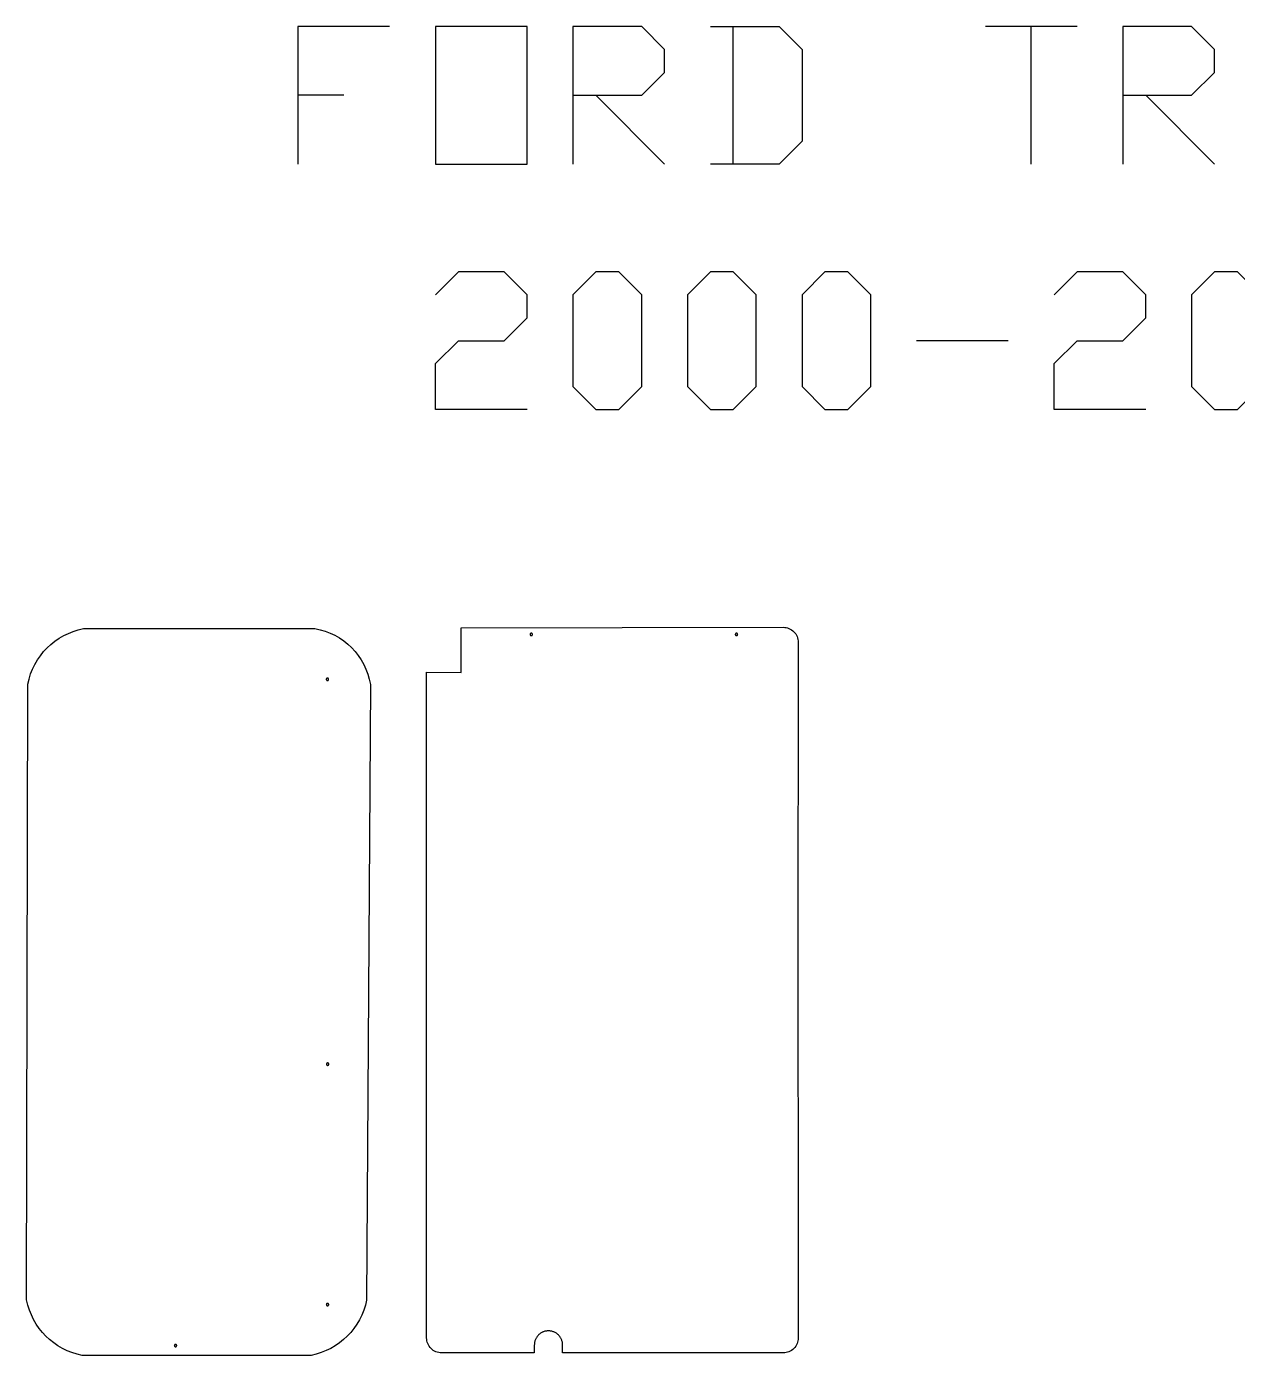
# Model space of a CAD drawing. Extents: x 123 to 7211, y -6292 to -543.
# Drawn here: x 776 to 2789, y -2753 to -543 of the extents above; entities that cross this region are included whole.
import ezdxf

# ---------------------------------------------------------------- set-up
doc = ezdxf.new("R2010")
doc.units = 0
doc.layers.add('Default_Layer', color=1, linetype='CONTINUOUS')

msp = doc.modelspace()

# ---------------------------------------------------------------- linework, layer by layer
at = {"layer": 'Default_Layer'}
for points in [[(1379.2, -542.5), (1226.8, -542.5), (1226.8, -771.1)], [(1684, -656.8), (1798.3, -656.8), (1836.4, -618.7), (1836.4, -580.6), (1798.3, -542.5), (1684, -542.5), (1684, -771.1)], [(1912.6, -542.5), (2026.9, -542.5), (2065, -580.6), (2065, -733), (2026.9, -771.1), (1912.6, -771.1)], [(1950.7, -771.1), (1950.7, -542.5)], [(2522.2, -542.5), (2369.8, -542.5)], [(2446, -771.1), (2446, -542.5)], [(2598.4, -656.8), (2712.7, -656.8), (2750.8, -618.7), (2750.8, -580.6), (2712.7, -542.5), (2598.4, -542.5), (2598.4, -771.1)], [(1303, -656.8), (1226.8, -656.8)], [(1836.4, -771.1), (1722.1, -656.8)], [(2750.8, -771.1), (2636.5, -656.8)], [(1607.8, -1179.3), (1455.4, -1179.3), (1455.4, -1103.1), (1493.5, -1065), (1569.7, -1065), (1607.8, -1026.9), (1607.8, -988.8), (1569.7, -950.7), (1493.5, -950.7), (1455.4, -988.8)], [(2636.5, -1179.3), (2484.1, -1179.3), (2484.1, -1103.1), (2522.2, -1065), (2598.4, -1065), (2636.5, -1026.9), (2636.5, -988.8), (2598.4, -950.7), (2522.2, -950.7), (2484.1, -988.8)], [(2407.9, -1065), (2255.5, -1065)]]:
    msp.add_lwpolyline(points, dxfattribs=at)
for points in [[(1455.4, -771.1), (1607.8, -771.1), (1607.8, -542.5), (1455.4, -542.5), (1455.4, -771.1)], [(1722.1, -1179.3), (1760.2, -1179.3), (1798.3, -1141.2), (1798.3, -988.8), (1760.2, -950.7), (1722.1, -950.7), (1684, -988.8), (1684, -1141.2), (1722.1, -1179.3)], [(1912.6, -1179.3), (1950.7, -1179.3), (1988.8, -1141.2), (1988.8, -988.8), (1950.7, -950.7), (1912.6, -950.7), (1874.5, -988.8), (1874.5, -1141.2), (1912.6, -1179.3)], [(2103.1, -1179.3), (2141.2, -1179.3), (2179.3, -1141.2), (2179.3, -988.8), (2141.2, -950.7), (2103.1, -950.7), (2065, -988.8), (2065, -1141.2), (2103.1, -1179.3)], [(2750.8, -1179.3), (2788.9, -1179.3), (2827, -1141.2), (2827, -988.8), (2788.9, -950.7), (2750.8, -950.7), (2712.7, -988.8), (2712.7, -1141.2), (2750.8, -1179.3)], [(1614.8, -1555.6), (1615, -1555.6), (1615.2, -1555.6), (1615.4, -1555.5), (1615.5, -1555.5), (1615.7, -1555.4), (1615.9, -1555.3), (1616, -1555.2), (1616.2, -1555), (1616.3, -1554.9), (1616.4, -1554.7), (1616.5, -1554.6), (1616.6, -1554.4), (1616.7, -1554.2), (1616.7, -1554), (1616.7, -1553.8), (1616.8, -1553.6), (1616.7, -1553.4), (1616.7, -1553.2), (1616.7, -1553), (1616.6, -1552.8), (1616.5, -1552.7), (1616.4, -1552.5), (1616.3, -1552.3), (1616.2, -1552.2), (1616, -1552.1), (1615.9, -1552), (1615.7, -1551.9), (1615.5, -1551.8), (1615.4, -1551.7), (1615.2, -1551.7), (1615, -1551.6), (1614.8, -1551.6), (1614.6, -1551.6), (1614.4, -1551.7), (1614.2, -1551.7), (1614, -1551.8), (1613.8, -1551.9), (1613.6, -1552), (1613.5, -1552.1), (1613.3, -1552.2), (1613.2, -1552.3), (1613.1, -1552.5), (1613, -1552.7), (1612.9, -1552.8), (1612.8, -1553), (1612.8, -1553.2), (1612.8, -1553.4), (1612.8, -1553.6), (1612.8, -1553.8), (1612.8, -1554), (1612.8, -1554.2), (1612.9, -1554.4), (1613, -1554.6), (1613.1, -1554.7), (1613.2, -1554.9), (1613.3, -1555), (1613.5, -1555.2), (1613.6, -1555.3), (1613.8, -1555.4), (1614, -1555.5), (1614.2, -1555.5), (1614.4, -1555.6), (1614.6, -1555.6), (1614.8, -1555.6)], [(1956, -1555.6), (1956.2, -1555.6), (1956.4, -1555.6), (1956.5, -1555.5), (1956.7, -1555.5), (1956.9, -1555.4), (1957.1, -1555.3), (1957.2, -1555.2), (1957.4, -1555.1), (1957.5, -1554.9), (1957.6, -1554.8), (1957.7, -1554.6), (1957.8, -1554.4), (1957.9, -1554.2), (1957.9, -1554), (1957.9, -1553.8), (1958, -1553.6), (1957.9, -1553.4), (1957.9, -1553.2), (1957.9, -1553), (1957.8, -1552.9), (1957.7, -1552.7), (1957.6, -1552.5), (1957.5, -1552.4), (1957.4, -1552.2), (1957.2, -1552.1), (1957.1, -1552), (1956.9, -1551.9), (1956.7, -1551.8), (1956.5, -1551.7), (1956.4, -1551.7), (1956.2, -1551.6), (1956, -1551.6), (1955.7, -1551.6), (1955.5, -1551.7), (1955.4, -1551.7), (1955.2, -1551.8), (1955, -1551.9), (1954.8, -1552), (1954.7, -1552.1), (1954.5, -1552.2), (1954.4, -1552.4), (1954.3, -1552.5), (1954.2, -1552.7), (1954.1, -1552.9), (1954, -1553), (1954, -1553.2), (1954, -1553.4), (1954, -1553.6), (1954, -1553.8), (1954, -1554), (1954, -1554.2), (1954.1, -1554.4), (1954.2, -1554.6), (1954.3, -1554.8), (1954.4, -1554.9), (1954.5, -1555.1), (1954.7, -1555.2), (1954.8, -1555.3), (1955, -1555.4), (1955.2, -1555.5), (1955.4, -1555.5), (1955.5, -1555.6), (1955.7, -1555.6), (1956, -1555.6)], [(1275.8, -1630.3), (1276, -1630.2), (1276.2, -1630.2), (1276.4, -1630.2), (1276.6, -1630.1), (1276.8, -1630), (1277, -1629.9), (1277.1, -1629.8), (1277.2, -1629.7), (1277.4, -1629.5), (1277.5, -1629.4), (1277.6, -1629.2), (1277.7, -1629), (1277.7, -1628.8), (1277.8, -1628.7), (1277.8, -1628.5), (1277.8, -1628.3), (1277.8, -1628), (1277.8, -1627.9), (1277.7, -1627.7), (1277.7, -1627.5), (1277.6, -1627.3), (1277.5, -1627.1), (1277.4, -1627), (1277.2, -1626.8), (1277.1, -1626.7), (1277, -1626.6), (1276.8, -1626.5), (1276.6, -1626.4), (1276.4, -1626.3), (1276.2, -1626.3), (1276, -1626.3), (1275.8, -1626.3), (1275.6, -1626.3), (1275.4, -1626.3), (1275.2, -1626.3), (1275.1, -1626.4), (1274.9, -1626.5), (1274.7, -1626.6), (1274.6, -1626.7), (1274.4, -1626.8), (1274.3, -1627), (1274.2, -1627.1), (1274.1, -1627.3), (1274, -1627.5), (1273.9, -1627.7), (1273.9, -1627.9), (1273.8, -1628), (1273.8, -1628.3), (1273.8, -1628.5), (1273.9, -1628.7), (1273.9, -1628.8), (1274, -1629), (1274.1, -1629.2), (1274.2, -1629.4), (1274.3, -1629.5), (1274.4, -1629.7), (1274.6, -1629.8), (1274.7, -1629.9), (1274.9, -1630), (1275.1, -1630.1), (1275.2, -1630.2), (1275.4, -1630.2), (1275.6, -1630.2), (1275.8, -1630.3)], [(1276.3, -2270.4), (1276.5, -2270.4), (1276.7, -2270.4), (1276.9, -2270.3), (1277, -2270.2), (1277.2, -2270.2), (1277.4, -2270.1), (1277.5, -2269.9), (1277.7, -2269.8), (1277.8, -2269.7), (1277.9, -2269.5), (1278, -2269.4), (1278.1, -2269.2), (1278.2, -2269), (1278.2, -2268.8), (1278.3, -2268.6), (1278.3, -2268.4), (1278.3, -2268.2), (1278.2, -2268), (1278.2, -2267.8), (1278.1, -2267.6), (1278, -2267.4), (1277.9, -2267.3), (1277.8, -2267.1), (1277.7, -2267), (1277.5, -2266.9), (1277.4, -2266.7), (1277.2, -2266.6), (1277, -2266.6), (1276.9, -2266.5), (1276.7, -2266.4), (1276.5, -2266.4), (1276.3, -2266.4), (1276.1, -2266.4), (1275.9, -2266.4), (1275.7, -2266.5), (1275.5, -2266.6), (1275.3, -2266.6), (1275.1, -2266.7), (1275, -2266.9), (1274.9, -2267), (1274.7, -2267.1), (1274.6, -2267.3), (1274.5, -2267.4), (1274.4, -2267.6), (1274.4, -2267.8), (1274.3, -2268), (1274.3, -2268.2), (1274.3, -2268.4), (1274.3, -2268.6), (1274.3, -2268.8), (1274.4, -2269), (1274.4, -2269.2), (1274.5, -2269.4), (1274.6, -2269.5), (1274.7, -2269.7), (1274.9, -2269.8), (1275, -2269.9), (1275.1, -2270.1), (1275.3, -2270.2), (1275.5, -2270.2), (1275.7, -2270.3), (1275.9, -2270.4), (1276.1, -2270.4), (1276.3, -2270.4)], [(1275.9, -2670.4), (1276.1, -2670.4), (1276.3, -2670.3), (1276.5, -2670.3), (1276.7, -2670.2), (1276.9, -2670.1), (1277.1, -2670), (1277.2, -2669.9), (1277.4, -2669.8), (1277.5, -2669.7), (1277.6, -2669.5), (1277.7, -2669.3), (1277.8, -2669.2), (1277.9, -2669), (1277.9, -2668.8), (1277.9, -2668.6), (1277.9, -2668.4), (1277.9, -2668.2), (1277.9, -2668), (1277.9, -2667.8), (1277.8, -2667.6), (1277.7, -2667.4), (1277.6, -2667.3), (1277.5, -2667.1), (1277.4, -2667), (1277.2, -2666.8), (1277.1, -2666.7), (1276.9, -2666.6), (1276.7, -2666.5), (1276.5, -2666.5), (1276.3, -2666.4), (1276.1, -2666.4), (1275.9, -2666.4), (1275.7, -2666.4), (1275.5, -2666.4), (1275.3, -2666.5), (1275.2, -2666.5), (1275, -2666.6), (1274.8, -2666.7), (1274.7, -2666.8), (1274.5, -2667), (1274.4, -2667.1), (1274.3, -2667.3), (1274.2, -2667.4), (1274.1, -2667.6), (1274, -2667.8), (1274, -2668), (1274, -2668.2), (1273.9, -2668.4), (1274, -2668.6), (1274, -2668.8), (1274, -2669), (1274.1, -2669.2), (1274.2, -2669.3), (1274.3, -2669.5), (1274.4, -2669.7), (1274.5, -2669.8), (1274.7, -2669.9), (1274.8, -2670), (1275, -2670.1), (1275.2, -2670.2), (1275.3, -2670.3), (1275.5, -2670.3), (1275.7, -2670.4), (1275.9, -2670.4)], [(1023.2, -2738.5), (1023.5, -2738.5), (1023.6, -2738.4), (1023.8, -2738.4), (1024, -2738.3), (1024.2, -2738.2), (1024.4, -2738.1), (1024.5, -2738), (1024.7, -2737.9), (1024.8, -2737.7), (1024.9, -2737.6), (1025, -2737.4), (1025.1, -2737.2), (1025.2, -2737.1), (1025.2, -2736.9), (1025.2, -2736.7), (1025.2, -2736.5), (1025.2, -2736.3), (1025.2, -2736.1), (1025.2, -2735.9), (1025.1, -2735.7), (1025, -2735.5), (1024.9, -2735.3), (1024.8, -2735.2), (1024.7, -2735.1), (1024.5, -2734.9), (1024.4, -2734.8), (1024.2, -2734.7), (1024, -2734.6), (1023.8, -2734.6), (1023.6, -2734.5), (1023.5, -2734.5), (1023.2, -2734.5), (1023, -2734.5), (1022.8, -2734.5), (1022.7, -2734.6), (1022.5, -2734.6), (1022.3, -2734.7), (1022.1, -2734.8), (1022, -2734.9), (1021.8, -2735.1), (1021.7, -2735.2), (1021.6, -2735.3), (1021.5, -2735.5), (1021.4, -2735.7), (1021.3, -2735.9), (1021.3, -2736.1), (1021.3, -2736.3), (1021.2, -2736.5), (1021.3, -2736.7), (1021.3, -2736.9), (1021.3, -2737.1), (1021.4, -2737.2), (1021.5, -2737.4), (1021.6, -2737.6), (1021.7, -2737.7), (1021.8, -2737.9), (1022, -2738), (1022.1, -2738.1), (1022.3, -2738.2), (1022.5, -2738.3), (1022.7, -2738.4), (1022.8, -2738.4), (1023, -2738.5), (1023.2, -2738.5)]]:
    msp.add_lwpolyline(points, close=True, dxfattribs=at)
for points in [[(949.6, -2752.9), (868.1, -2752.9, -0.306277), (775.6, -2660.4), (777.7, -1636.4, -0.306061), (870.2, -1543.9), (1254.7, -1543.9, -0.321483), (1347.2, -1636.9), (1341, -2660.8, -0.304022), (1248.6, -2752.8), (949.6, -2752.9)], [(2057.9, -1923.1), (2058.7, -2723.7, -0.414214), (2033.7, -2748.7), (1666.8, -2748.7), (1666.8, -2736.2), (1666.8, -2735.6), (1666.8, -2734.9), (1666.8, -2734.3), (1666.8, -2733.7), (1666.7, -2733.2), (1666.6, -2732), (1666.4, -2730.8), (1666.1, -2729.7), (1665.8, -2728.6), (1665.4, -2727.5), (1665, -2726.4), (1664.5, -2725.4), (1664, -2724.4), (1663.4, -2723.4), (1662.8, -2722.4), (1662.2, -2721.5), (1661.5, -2720.6), (1660.7, -2719.8), (1660, -2718.9), (1659.1, -2718.2), (1658.3, -2717.4), (1657.4, -2716.7), (1656.5, -2716.1), (1655.5, -2715.5), (1654.6, -2714.9), (1653.5, -2714.4), (1652.5, -2713.9), (1651.4, -2713.5), (1650.3, -2713.1), (1649.2, -2712.8), (1648.1, -2712.5), (1646.9, -2712.3), (1645.8, -2712.2), (1645.2, -2712.1), (1644.6, -2712.1), (1644, -2712.1), (1643.3, -2712.1), (1642.7, -2712.1), (1642.1, -2712.1), (1641.5, -2712.1), (1640.9, -2712.2), (1639.8, -2712.3), (1638.6, -2712.5), (1637.5, -2712.8), (1636.4, -2713.1), (1635.3, -2713.5), (1634.2, -2713.9), (1633.2, -2714.4), (1632.1, -2714.9), (1631.2, -2715.5), (1630.2, -2716.1), (1629.3, -2716.7), (1628.4, -2717.4), (1627.5, -2718.2), (1626.7, -2718.9), (1626, -2719.8), (1625.2, -2720.6), (1624.5, -2721.5), (1623.9, -2722.4), (1623.3, -2723.4), (1622.7, -2724.4), (1622.2, -2725.4), (1621.7, -2726.4), (1621.3, -2727.5), (1620.9, -2728.6), (1620.6, -2729.7), (1620.3, -2730.8), (1620.1, -2732), (1620, -2733.2), (1619.9, -2733.7), (1619.9, -2734.3), (1619.9, -2734.9), (1619.8, -2735.6), (1619.8, -2736), (1619.8, -2748.7), (1465.7, -2748.7, -0.414214), (1440.7, -2723.7), (1440.7, -2138.4), (1440.7, -1616.5), (1498, -1616.9), (1498, -1542.4), (2033.7, -1541.7, -0.414321), (2058.7, -1566.7), (2058.7, -1753.4), (2057.9, -1923.1)]]:
    msp.add_lwpolyline(points, format="xyb", close=True, dxfattribs=at)

doc.saveas('drawing.dxf')
